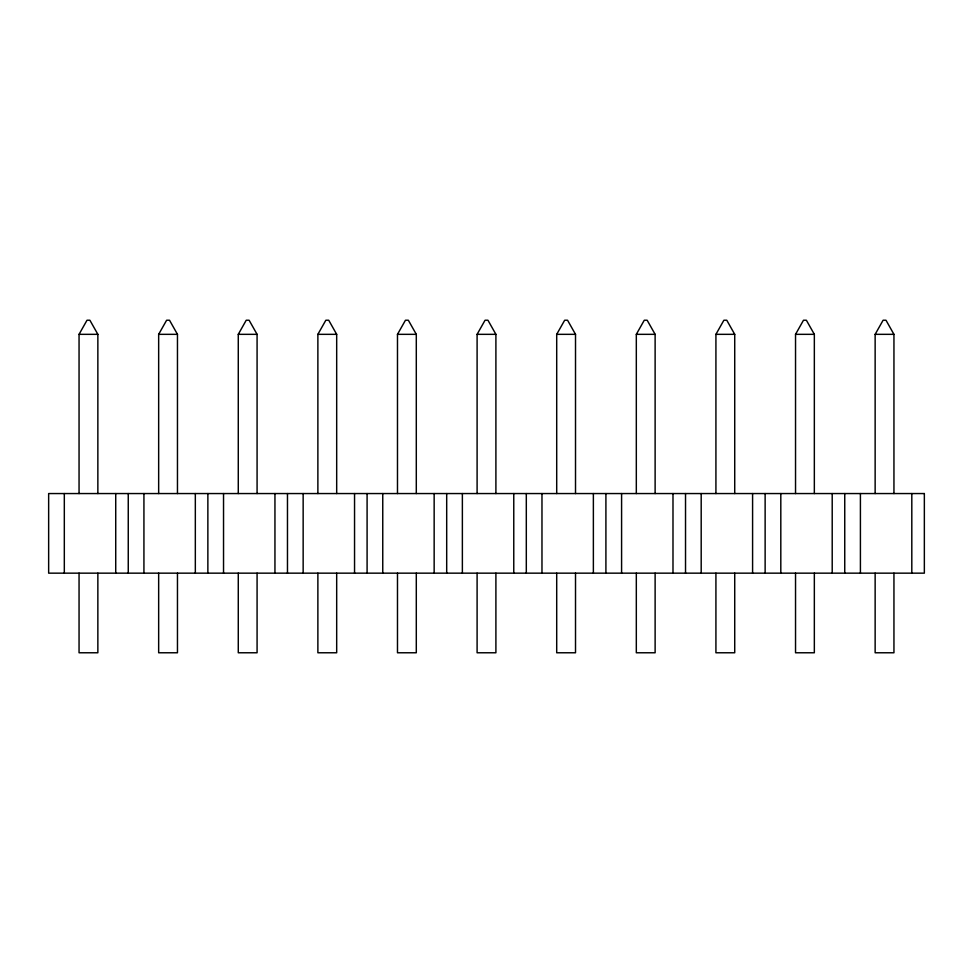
<?xml version="1.0" encoding="UTF-8"?>
<svg xmlns="http://www.w3.org/2000/svg" width="973" height="973" viewBox="0 0 973 973"><rect width="100%" height="100%" fill="white"/><g stroke="black" fill="none" stroke-linecap="round" stroke-linejoin="round"><path stroke-width="1.46" d="M79.056 493.554L79.056 334.335L87.011 320.226L89.893 320.226L97.859 334.335L97.859 493.554M158.66 493.554L158.66 334.335L166.626 320.226L169.509 320.226L177.463 334.335L177.463 493.554M238.276 493.554L238.276 334.335L246.23 320.226L249.112 320.226L257.079 334.335L257.079 493.554M317.879 493.554L317.879 334.335L325.846 320.226L328.728 320.226L336.682 334.335L336.682 493.554M397.483 493.554L397.483 334.335L405.449 320.226L408.332 320.226L416.298 334.335L416.298 493.554M477.098 493.554L477.098 334.335L485.053 320.226L487.947 320.226L495.902 334.335L495.902 493.554M556.702 493.554L556.702 334.335L564.668 320.226L567.551 320.226L575.517 334.335L575.517 493.554M636.318 493.554L636.318 334.335L644.272 320.226L647.154 320.226L655.121 334.335L655.121 493.554M715.921 493.554L715.921 334.335L723.888 320.226L726.77 320.226L734.724 334.335L734.724 493.554M795.537 493.554L795.537 334.335L803.491 320.226L806.374 320.226L814.34 334.335L814.34 493.554M875.141 493.554L875.141 334.335L883.107 320.226L885.989 320.226L893.944 334.335L893.944 493.554M79.056 334.335L97.859 334.335M158.66 334.335L177.463 334.335M238.276 334.335L257.079 334.335M317.879 334.335L336.682 334.335M397.483 334.335L416.298 334.335M477.098 334.335L495.902 334.335M556.702 334.335L575.517 334.335M636.318 334.335L655.121 334.335M715.921 334.335L734.724 334.335M795.537 334.335L814.34 334.335M875.141 334.335L893.944 334.335M911.81 493.554L911.81 573.158M893.944 573.158L893.944 652.774L875.141 652.774L875.141 573.158M860.412 493.554L860.412 573.158M844.746 493.554L844.746 573.158M832.207 493.554L832.207 573.158M814.34 573.158L814.34 652.774L795.537 652.774L795.537 573.158M780.808 493.554L780.808 573.158M765.131 493.554L765.131 573.158M752.591 493.554L752.591 573.158M734.724 573.158L734.724 652.774L715.921 652.774L715.921 573.158M701.192 493.554L701.192 573.158M685.527 493.554L685.527 573.158M672.988 493.554L672.988 573.158M655.121 573.158L655.121 652.774L636.318 652.774L636.318 573.158M621.589 493.554L621.589 573.158M605.911 493.554L605.911 573.158M593.372 493.554L593.372 573.158M575.517 573.158L575.517 652.774L556.702 652.774L556.702 573.158M541.973 493.554L541.973 573.158M526.308 493.554L526.308 573.158M513.768 493.554L513.768 573.158M495.902 573.158L495.902 652.774L477.098 652.774L477.098 573.158M462.37 493.554L462.37 573.158M446.692 493.554L446.692 573.158M434.153 493.554L434.153 573.158M416.298 573.158L416.298 652.774L397.483 652.774L397.483 573.158M382.754 493.554L382.754 573.158M367.089 493.554L367.089 573.158M354.549 493.554L354.549 573.158M336.682 573.158L336.682 652.774L317.879 652.774L317.879 573.158M303.15 493.554L303.15 573.158M287.473 493.554L287.473 573.158M274.945 493.554L274.945 573.158M257.079 573.158L257.079 652.774L238.276 652.774L238.276 573.158M223.535 493.554L223.535 573.158M207.869 493.554L207.869 573.158M195.33 493.554L195.33 573.158M177.463 573.158L177.463 652.774L158.66 652.774L158.66 573.158M143.931 493.554L143.931 573.158M128.254 493.554L128.254 573.158M115.726 493.554L115.726 573.158M97.859 573.158L97.859 652.774L79.056 652.774L79.056 573.158M64.315 493.554L64.315 573.158M924.35 493.554L48.65 493.554L48.65 573.158L924.35 573.158L924.35 493.554"/></g></svg>
